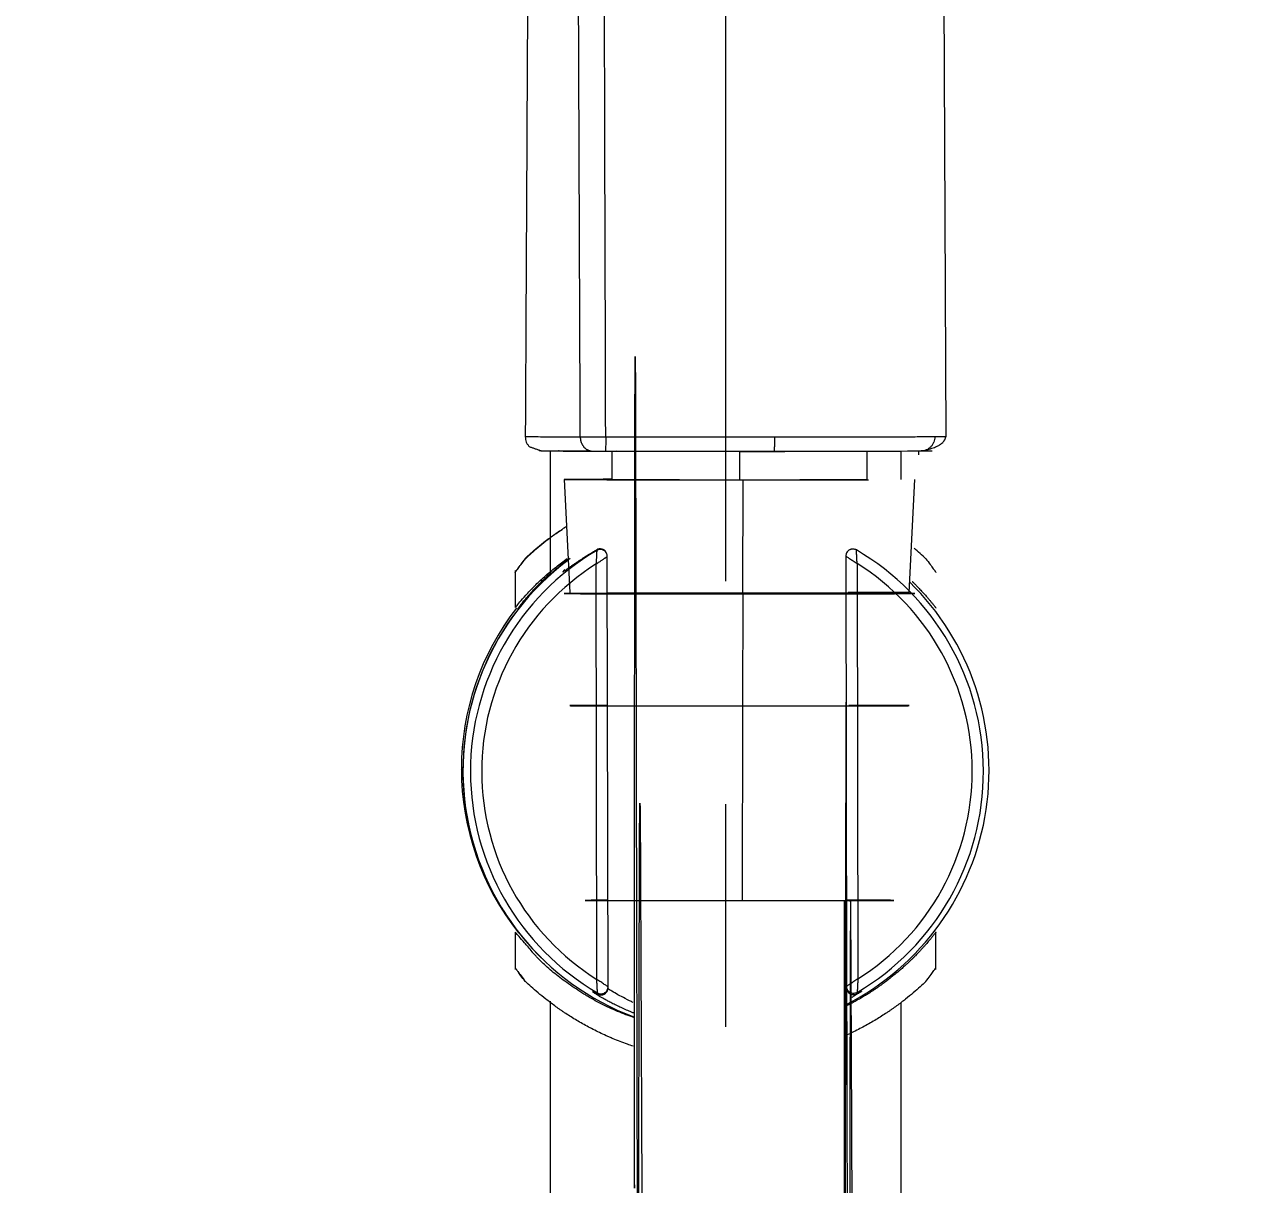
# Model space of a CAD drawing. Extents: x 16539 to 19738, y -91 to 2224.
# Drawn here: x 18662.5 to 18749, y 888.5 to 971.2 of the extents above; entities that cross this region are included whole.
import ezdxf

# ---------------------------------------------------------------- set-up
doc = ezdxf.new("R2010")
doc.units = 0
doc.header["$LTSCALE"] = 10
doc.header["$MEASUREMENT"] = 0
doc.header["$PDMODE"] = 3
doc.header["$PDSIZE"] = -10
doc.linetypes.add('CENTER2', pattern=[28.575, 19.05, -3.175, 3.175, -3.175])
doc.layers.get('0').update_dxf_attribs({"linetype": 'CONTINUOUS'})
doc.layers.get('DEFPOINTS').update_dxf_attribs({"linetype": 'CONTINUOUS'})
doc.layers.add('1', color=7, linetype='CONTINUOUS')
doc.layers.add('Cneter', color=1, linetype='CENTER2', lineweight=13)
doc.styles.add('Daelim Dimension', font='NanumGothic.ttf')
doc.dimstyles.new('DEFAULT', dxfattribs={"dimscale": 2, "dimtxt": 2, "dimasz": 2, "dimexe": 0, "dimexo": 2, "dimgap": 1, "dimtad": 1, "dimdec": 1, "dimzin": 9, "dimdsep": 46, "dimtxsty": 'Daelim Dimension', "dimcen": 0.5, "dimclrd": 5, "dimclre": 5, "dimclrt": 256, "dimadec": 1, "dimazin": 0, "dimtfac": 1, "dimtdec": 1, "dimtix": 1, "dimtmove": 0, "dimatfit": 3, "dimfxl": 1, "dimtolj": 1, "dimtzin": 1, "dimlwd": 9, "dimlwe": 9, "dimarcsym": 0})

# ---------------------------------------------------------------- blocks, each defined once
blk = doc.blocks.new('*D14')
at = {"color": 5, "lineweight": 9, "ltscale": 0.5, "transparency": 16777216}
for p, q in [((18666.533, 1362.529), (19008.214, 1362.529)), ((19006.214, 1354.529), (19006.214, 515.69)), ((18840.412, 507.69), (19008.214, 507.69))]:
    blk.add_line(p, q, dxfattribs=at)
at = {"color": 5, "ltscale": 0.5, "transparency": 16777216}
for points in [[(19004.88, 1354.529), (19007.547, 1354.529), (19006.214, 1362.529)], [(19004.88, 515.69), (19007.547, 515.69), (19006.214, 507.69)]]:
    blk.add_solid(points, dxfattribs=at)
at = {"layer": 'DEFPOINTS', "color": 0, "ltscale": 0.5, "transparency": 16777216}
for p in [(18662.533, 1362.529), (18836.412, 507.69), (19006.214, 507.69)]:
    blk.add_point(p, dxfattribs=at)
at = {"color": 7, "ltscale": 0.5, "transparency": 16777216, "insert": (18990.508, 935.109), "char_height": 20, "attachment_point": 5, "rotation": 90, "style": 'Daelim Dimension'}
blk.add_mtext('\\A1;(1140)', dxfattribs=at)

msp = doc.modelspace()

# ---------------------------------------------------------------- linework, layer by layer
at = {"layer": '1', "color": 7, "linetype": 'Continuous', "lineweight": 18}
for p, q in [((18728.234, 941.838), (18727.817, 1038.635)), ((18700.016, 940.816), (18700.016, 932.167)), ((18703.954, 940.81), (18716.031, 940.81)), ((18704.408, 940.807), (18704.408, 938.788)), ((18713.53, 940.767), (18704.74, 940.805)), ((18713.53, 940.767), (18713.53, 940.81)), ((18713.53, 940.767), (18716.118, 940.789)), ((18722.608, 938.788), (18722.608, 940.814)), ((18725.016, 940.816), (18725.016, 938.789)), ((18726.301, 940.542), (18726.301, 940.822)), ((18701.008, 938.788), (18701.411, 930.722)), ((18725.605, 930.722), (18726.008, 938.788)), ((18698.258, 933.141), (18698.243, 933.155)), ((18704.144, 902.627), (18704.091, 933.301)), ((18726.788, 933.141), (18726.774, 933.155)), ((18697.516, 932.296), (18697.516, 929.663)), ((18725.697, 931.414), (18725.676, 931.434)), ((18727.516, 903.863), (18727.516, 906.556)), ((18697.516, 906.523), (18697.516, 903.863)), ((18699.376, 904.703), (18699.398, 904.682)), ((18698.258, 903.003), (18698.243, 903.018)), ((18700.016, 901.593), (18700.016, 594.073)), ((18725.016, 901.511), (18725.016, 594.073))]:
    msp.add_line(p, q, dxfattribs=at)
at = {"layer": '1', "color": 7, "linetype": 'Continuous', "lineweight": 13}
for p, q in [((18716.024, 941.802), (18703.977, 941.801)), ((18704.74, 940.81), (18704.74, 940.805)), ((18713.522, 940.767), (18713.522, 938.774)), ((18713.742, 938.769), (18713.735, 930.703)), ((18703.337, 933.731), (18703.333, 933.774)), ((18721.838, 933.806), (18721.843, 933.763)), ((18703.345, 903.158), (18703.293, 932.765)), ((18721.091, 933.331), (18721.144, 902.657)), ((18721.893, 932.798), (18721.945, 903.19)), ((18713.742, 930.639), (18713.735, 930.703)), ((18713.742, 930.639), (18713.735, 922.649)), ((18713.727, 922.649), (18713.714, 908.771)), ((18693.798, 918.048), (18693.69, 918.154))]:
    msp.add_line(p, q, dxfattribs=at)
at = {"layer": '1', "color": 7, "linetype": 'Continuous', "lineweight": 18}
msp.add_arc((18703.633, 902.539), 0.5, 242.73409, 352.31199, dxfattribs=at)
for centre, major_axis, ratio, start_param, end_param in [((18704.756, 940.807), (-1, 0.004), 0.001553, 0.458563, 1.554935), ((18715.78, 940.827), (-10.99, 0), 0.001562, 1.591149, 2.902417), ((18715.901, 940.803), (9.935, 0.087), 0.001573, 4.734244, 4.981458), ((18713.508, 938.788), (-12.5, 0), 0.00156, 5.527816, 7.87272), ((18713.508, 938.788), (-9.1, 0), 0.00156, 6.28163, 7.855567), ((18713.508, 938.788), (-9.1, 0), 0.00156, 1.572382, 3.143181), ((18713.508, 938.788), (12.5, 0), 0.00156, 4.731127, 5.540512), ((18712.618, 917.979), (-12.822, -13.032), 0.999998, 4.451277, 6.53152), ((18712.618, 917.979), (-12.822, -13.032), 0.999998, 1.309685, 3.389927), ((18712.552, 918.043), (13.15, 13.366), 0.999998, 1.421269, 3.561037), ((18712.547, 918.048), (13.15, 13.366), 0.999998, 1.410884, 2.348061), ((18712.552, 918.043), (-13.15, -13.366), 0.999998, 1.251967, 3.146052), ((18713.508, 930.658), (12.5, 0), 0.00156, 2.423414, 4.731127), ((18713.508, 930.722), (12.097, 0), 0.00156, 3.820704, 4.731127), ((18713.508, 930.722), (12.097, 0), 0.00156, 4.731127, 7.158275), ((18713.508, 930.658), (-12.5, 0), 0.00156, 1.589535, 4.036514), ((18712.44, 918.154), (-13.15, -13.366), 0.999998, 4.83144, 5.489653), ((18713.508, 922.668), (12.1, 0), 0.00156, 2.46023, 4.731127), ((18713.508, 922.668), (-12.1, 0), 0.00156, 1.589535, 4.012216), ((18712.44, 918.154), (-13.15, -13.366), 0.999998, 5.489653, 6.161365), ((18712.547, 918.048), (13.15, 13.366), 0.999998, 2.348061, 3.141607), ((18713.508, 908.788), (-11, 0), 0.00156, 5.732593, 7.87272), ((18713.508, 908.788), (11, 0), 0.00156, 4.731127, 7.080864)]:
    msp.add_ellipse(centre, major_axis=major_axis, ratio=ratio, start_param=start_param, end_param=end_param, dxfattribs=at)
at = {"layer": '1', "color": 7, "linetype": 'Continuous', "lineweight": 13}
for centre, major_axis, ratio, start_param, end_param in [((18703.586, 933.343), (-0.497, -0.054), 0.999891, 3.563063, 5.134748), ((18712.619, 917.978), (-12.261, -12.462), 0.999998, 4.481514, 6.501282), ((18712.619, 917.978), (-12.261, -12.462), 0.999998, 1.339923, 3.359685), ((18703.633, 902.539), (-0.496, 0.067), 0.999932, 1.178926, 3.314215), ((18721.632, 902.57), (0.496, -0.067), 0.999932, 3.24087, 5.37616)]:
    msp.add_ellipse(centre, major_axis=major_axis, ratio=ratio, start_param=start_param, end_param=end_param, dxfattribs=at)
for points in [[(18702.165, 941.804), (18702.035, 973.924), (18701.911, 1006.045), (18701.793, 1038.167)], [(18703.977, 941.801), (18703.883, 973.922), (18703.789, 1006.042), (18703.695, 1038.162)], [(18704.091, 933.301), (18704.09, 933.308), (18704.089, 933.322), (18704.087, 933.336), (18704.086, 933.344)], [(18721.086, 933.373), (18721.087, 933.366), (18721.088, 933.352), (18721.09, 933.338), (18721.091, 933.331)], [(18721.898, 902.227), (18721.894, 902.198), (18721.89, 902.168), (18721.885, 902.139)], [(18703.381, 902.107), (18703.385, 902.136), (18703.388, 902.165), (18703.392, 902.195)]]:
    msp.add_open_spline(points, degree=3, dxfattribs=at)
at = {"layer": '1', "color": 7, "linetype": 'Continuous', "lineweight": 18}
for points, degree in [([(18698.607, 1012.251), (18698.244, 941.828)], 1), ([(18726.808, 940.894), (18728.129, 941.21), (18728.222, 941.846)], 2), ([(18728.234, 941.838), (18728.235, 941.838), (18728.23, 941.837), (18728.22, 941.837)], 3), ([(18699.32, 940.836), (18698.55, 941.113)], 1), ([(18704.022, 933.553), (18704.017, 933.596)], 1), ([(18726.653, 933.268), (18726.695, 933.23), (18726.735, 933.192), (18726.774, 933.155)], 3), ([(18721.144, 902.657), (18721.14, 902.634), (18721.136, 902.61), (18721.133, 902.587)], 3)]:
    msp.add_open_spline(points, degree=degree, dxfattribs=at)
for points, knots in [([(18706.014, 908.788), (18706.013, 897.511), (18706.016, 872.761), (18706.039, 934.661), (18706.081, 956.786), (18706.14, 921.106), (18706.213, 887.84), (18706.297, 857.007), (18706.388, 928.663), (18706.481, 903.984), (18706.574, 882.193), (18706.667, 862.479), (18706.76, 844.491), (18706.855, 827.537), (18706.987, 805.646), (18707.169, 778.588), (18707.416, 746.633), (18707.697, 715.088), (18708.013, 684.107), (18708.367, 653.988), (18708.751, 624.644), (18709.108, 598.499), (18709.424, 575.094), (18709.694, 554.311), (18709.953, 533.043), (18710.195, 510.979), (18710.404, 489.132), (18710.582, 467.513), (18710.73, 446.237), (18710.844, 425.913), (18710.927, 406.781), (18710.983, 389.064), (18711.015, 370.983), (18711.019, 352.63), (18710.99, 334.15), (18710.924, 315.863), (18710.82, 298.172), (18710.696, 283.317), (18710.565, 271.311), (18710.436, 261.955), (18710.271, 252.222), (18710.063, 242.626), (18709.81, 233.806), (18709.548, 226.867), (18709.311, 222.289), (18709.124, 219.496), (18708.999, 217.944), (18708.909, 216.946), (18708.89, 216.67), (18708.914, 216.655)], [0, 0, 0, 0, 0.031155, 0.068397, 0.103519, 0.136505, 0.167345, 0.196037, 0.222577, 0.245002, 0.265582, 0.284303, 0.301156, 0.317117, 0.333166, 0.364671, 0.396484, 0.428607, 0.461058, 0.493813, 0.52676, 0.559878, 0.583128, 0.606411, 0.629723, 0.65312, 0.677022, 0.697425, 0.718287, 0.739643, 0.755978, 0.772522, 0.789235, 0.806107, 0.823171, 0.840405, 0.857476, 0.874326, 0.885314, 0.896034, 0.906517, 0.921937, 0.937126, 0.952155, 0.967038, 0.976245, 0.984431, 0.991575, 1, 1, 1, 1]), ([(18698.244, 941.828), (18698.246, 941.695), (18698.283, 941.504), (18698.41, 941.267), (18698.499, 941.162), (18698.55, 941.113)], [0, 0, 0, 0, 0.479365, 0.737161, 1, 1, 1, 1]), ([(18702.165, 941.804), (18701.863, 941.805), (18701.266, 941.807), (18700.43, 941.81), (18699.644, 941.814), (18698.947, 941.818), (18698.421, 941.822), (18698.255, 941.825), (18698.244, 941.827), (18698.244, 941.828)], [0, 0, 0, 0, 0.125399, 0.259805, 0.407594, 0.573178, 0.760975, 0.968479, 1, 1, 1, 1]), ([(18699.37, 940.837), (18699.353, 940.837), (18699.319, 940.836), (18699.281, 940.835), (18699.257, 940.834), (18699.246, 940.834), (18699.244, 940.833), (18699.244, 940.833), (18699.244, 940.833)], [0, 0, 0, 0, 0.194188, 0.450899, 0.670743, 0.853717, 0.999818, 1, 1, 1, 1]), ([(18699.358, 940.829), (18699.361, 940.829), (18699.402, 940.828), (18699.486, 940.827), (18699.626, 940.826), (18699.756, 940.825), (18699.889, 940.824), (18700.021, 940.823), (18700.149, 940.822), (18700.314, 940.821), (18700.53, 940.82), (18700.8, 940.819), (18701.108, 940.817), (18701.397, 940.816), (18701.67, 940.815), (18701.866, 940.814), (18702.043, 940.814), (18702.184, 940.813), (18702.294, 940.813), (18702.379, 940.813), (18702.465, 940.812), (18702.55, 940.812), (18702.635, 940.812), (18702.719, 940.811), (18702.803, 940.811), (18702.886, 940.811), (18702.968, 940.811), (18703.023, 940.811), (18703.051, 940.81)], [0, 0, 0, 0, 0.007806, 0.1059, 0.168273, 0.225513, 0.277621, 0.324597, 0.36644, 0.403149, 0.478037, 0.55216, 0.613448, 0.701027, 0.745885, 0.785679, 0.820404, 0.850058, 0.866186, 0.882062, 0.897687, 0.913059, 0.92818, 0.943048, 0.957665, 0.972029, 0.986141, 1, 1, 1, 1]), ([(18700.615, 940.845), (18700.615, 940.844), (18700.648, 940.842), (18700.857, 940.837), (18701.344, 940.831), (18702.03, 940.825), (18702.603, 940.82), (18702.903, 940.817)], [0, 0, 0, 0, 0.115349, 0.341561, 0.567051, 0.792274, 1, 1, 1, 1]), ([(18726.457, 940.823), (18726.638, 940.824), (18726.927, 940.826), (18727.181, 940.83), (18727.234, 940.832), (18727.233, 940.833)], [0, 0, 0, 0, 0.354633, 0.676782, 1, 1, 1, 1]), ([(18701.153, 935.416), (18701.117, 935.392), (18701.081, 935.369), (18700.983, 935.304), (18700.922, 935.263), (18700.802, 935.182), (18700.624, 935.06), (18700.453, 934.939), (18700.121, 934.699), (18699.911, 934.541), (18699.516, 934.233), (18699.33, 934.082), (18698.982, 933.791), (18698.82, 933.65), (18698.52, 933.383), (18698.382, 933.257), (18698.258, 933.141)], [0, 0, 0, 0, 0.028324, 0.028324, 0.076908, 0.076908, 0.125492, 0.222659, 0.222659, 0.416995, 0.416995, 0.61133, 0.61133, 0.805665, 0.805665, 1, 1, 1, 1]), ([(18699.866, 934.527), (18699.866, 934.527), (18699.866, 934.527), (18699.866, 934.526), (18699.888, 934.542), (18699.973, 934.605), (18700.037, 934.652), (18700.163, 934.744), (18700.21, 934.779), (18700.276, 934.826), (18700.289, 934.836), (18700.317, 934.856), (18700.359, 934.886), (18700.404, 934.918), (18700.559, 935.027), (18700.701, 935.126), (18700.936, 935.284), (18701.014, 935.336), (18701.097, 935.39)], [0, 0, 0, 0, 0.001446, 0.001446, 0.224961, 0.224961, 0.448476, 0.448476, 0.560234, 0.560234, 0.588173, 0.588173, 0.616113, 0.671991, 0.671991, 0.895506, 0.895506, 1, 1, 1, 1]), ([(18698.243, 933.155), (18698.366, 933.273), (18698.503, 933.4), (18698.8, 933.669), (18698.961, 933.811), (18699.308, 934.105), (18699.493, 934.257), (18699.751, 934.461), (18699.813, 934.509), (18699.876, 934.558)], [0, 0, 0, 0, 0.30232, 0.30232, 0.604641, 0.604641, 0.906961, 0.906961, 1, 1, 1, 1]), ([(18704.091, 933.301), (18704.091, 933.337), (18704.087, 933.376), (18704.068, 933.455), (18704.053, 933.495), (18704.012, 933.574), (18703.984, 933.612), (18703.935, 933.663), (18703.918, 933.679), (18703.88, 933.709), (18703.86, 933.722), (18703.818, 933.746), (18703.796, 933.757), (18703.751, 933.774), (18703.728, 933.781), (18703.659, 933.798), (18703.612, 933.802), (18703.523, 933.797), (18703.481, 933.789), (18703.403, 933.765), (18703.368, 933.749), (18703.337, 933.731)], [0, 0, 0, 0, 0.125, 0.125, 0.25, 0.25, 0.375, 0.375, 0.4375, 0.4375, 0.5, 0.5, 0.5625, 0.5625, 0.625, 0.625, 0.75, 0.75, 0.875, 0.875, 1, 1, 1, 1]), ([(18721.843, 933.763), (18721.812, 933.781), (18721.777, 933.797), (18721.699, 933.821), (18721.656, 933.829), (18721.567, 933.833), (18721.521, 933.829), (18721.452, 933.812), (18721.429, 933.805), (18721.384, 933.787), (18721.362, 933.777), (18721.321, 933.753), (18721.301, 933.739), (18721.263, 933.71), (18721.245, 933.693), (18721.196, 933.642), (18721.169, 933.604), (18721.128, 933.525), (18721.113, 933.484), (18721.095, 933.405), (18721.091, 933.367), (18721.091, 933.331)], [0, 0, 0, 0, 0.125, 0.125, 0.25, 0.25, 0.375, 0.375, 0.4375, 0.4375, 0.5, 0.5, 0.5625, 0.5625, 0.625, 0.625, 0.75, 0.75, 0.875, 0.875, 1, 1, 1, 1]), ([(18726.788, 933.141), (18726.665, 933.257), (18726.529, 933.383), (18726.247, 933.636), (18726.104, 933.761), (18725.951, 933.891)], [0, 0, 0, 0, 0.527844, 0.527844, 1, 1, 1, 1]), ([(18698.243, 933.155), (18698.127, 933.008), (18698.023, 932.872), (18697.843, 932.631), (18697.766, 932.525), (18697.673, 932.394), (18697.646, 932.354), (18697.61, 932.303), (18697.599, 932.287), (18697.584, 932.265), (18697.579, 932.258), (18697.571, 932.245), (18697.566, 932.239), (18697.531, 932.186), (18697.515, 932.163), (18697.516, 932.161), (18697.533, 932.184), (18697.582, 932.251), (18697.602, 932.279), (18697.632, 932.321), (18697.639, 932.33), (18697.652, 932.348), (18697.672, 932.376), (18697.695, 932.407), (18697.774, 932.515), (18697.852, 932.62), (18698.035, 932.86), (18698.14, 932.994), (18698.258, 933.141)], [0, 0, 0, 0, 0.125, 0.125, 0.25, 0.25, 0.3125, 0.3125, 0.34375, 0.34375, 0.359375, 0.359375, 0.375, 0.375, 0.5, 0.5, 0.625, 0.625, 0.6875, 0.6875, 0.703125, 0.703125, 0.71875, 0.75, 0.75, 0.875, 0.875, 1, 1, 1, 1]), ([(18697.543, 929.658), (18697.559, 929.679), (18697.583, 929.711), (18697.671, 929.825), (18697.751, 929.926), (18697.971, 930.189), (18698.111, 930.35), (18698.372, 930.637), (18698.468, 930.74), (18698.626, 930.906), (18698.708, 930.992), (18698.81, 931.097), (18698.862, 931.151), (18698.889, 931.178), (18698.902, 931.192), (18698.909, 931.199), (18698.912, 931.202), (18698.914, 931.204), (18698.915, 931.205), (18698.915, 931.205), (18698.916, 931.205), (18698.916, 931.205), (18699.126, 931.419), (18699.358, 931.637), (18699.866, 932.085), (18700.141, 932.314), (18700.689, 932.749), (18700.956, 932.954), (18701.238, 933.163)], [0, 0, 0, 0, 0.091719, 0.091719, 0.246782, 0.246782, 0.401845, 0.401845, 0.479376, 0.479376, 0.518142, 0.537525, 0.547216, 0.552062, 0.554485, 0.555696, 0.556302, 0.556605, 0.556756, 0.556832, 0.556832, 0.556908, 0.556908, 0.711971, 0.711971, 0.867034, 0.867034, 1, 1, 1, 1]), ([(18701.237, 933.031), (18701.235, 933.029), (18701.22, 933.018), (18701.193, 932.998), (18701.157, 932.97), (18701.12, 932.943), (18701.084, 932.915), (18701.048, 932.887), (18701.013, 932.86), (18700.978, 932.832), (18700.942, 932.805), (18700.907, 932.778), (18700.873, 932.75), (18700.838, 932.723), (18700.804, 932.696), (18700.77, 932.668), (18700.736, 932.641), (18700.702, 932.614), (18700.669, 932.587), (18700.635, 932.56), (18700.602, 932.533), (18700.57, 932.506), (18700.537, 932.479), (18700.505, 932.452), (18700.472, 932.425), (18700.44, 932.398), (18700.409, 932.371), (18700.377, 932.345), (18700.346, 932.318), (18700.314, 932.291), (18700.283, 932.265), (18700.253, 932.238), (18700.222, 932.212), (18700.192, 932.185), (18700.161, 932.159), (18700.131, 932.133), (18700.102, 932.107), (18700.072, 932.081), (18700.043, 932.055), (18700.013, 932.029), (18699.984, 932.003), (18699.956, 931.977), (18699.927, 931.951), (18699.898, 931.925), (18699.87, 931.9), (18699.842, 931.874), (18699.814, 931.849), (18699.787, 931.823), (18699.759, 931.798), (18699.732, 931.772), (18699.705, 931.747), (18699.678, 931.722), (18699.651, 931.697), (18699.625, 931.672), (18699.598, 931.647), (18699.572, 931.622), (18699.546, 931.598), (18699.52, 931.573), (18699.495, 931.548), (18699.469, 931.524), (18699.444, 931.5), (18699.419, 931.475), (18699.394, 931.451), (18699.369, 931.427), (18699.345, 931.403), (18699.321, 931.379), (18699.296, 931.355), (18699.272, 931.331), (18699.249, 931.308), (18699.225, 931.284), (18699.201, 931.26), (18699.178, 931.237), (18699.155, 931.214), (18699.132, 931.191), (18699.109, 931.167), (18699.087, 931.144), (18699.064, 931.121), (18699.035, 931.091), (18698.999, 931.054), (18698.956, 931.009), (18698.914, 930.965), (18698.873, 930.922), (18698.832, 930.88), (18698.793, 930.837), (18698.754, 930.796), (18698.716, 930.755), (18698.679, 930.715), (18698.642, 930.675), (18698.607, 930.636), (18698.572, 930.598), (18698.538, 930.56), (18698.504, 930.523), (18698.472, 930.486), (18698.44, 930.45), (18698.409, 930.415), (18698.378, 930.38), (18698.349, 930.347), (18698.32, 930.313), (18698.291, 930.281), (18698.264, 930.249), (18698.237, 930.218), (18698.211, 930.187), (18698.185, 930.157), (18698.16, 930.128), (18698.136, 930.1), (18698.113, 930.072), (18698.09, 930.045), (18698.068, 930.018), (18698.046, 929.993), (18698.026, 929.968), (18698.006, 929.944), (18697.986, 929.92), (18697.967, 929.897), (18697.949, 929.875), (18697.932, 929.854), (18697.915, 929.833), (18697.899, 929.814), (18697.883, 929.795), (18697.868, 929.776), (18697.854, 929.759), (18697.84, 929.742), (18697.827, 929.726), (18697.815, 929.71), (18697.803, 929.696), (18697.791, 929.682), (18697.781, 929.669), (18697.771, 929.656), (18697.762, 929.645), (18697.753, 929.634), (18697.745, 929.624), (18697.737, 929.614), (18697.73, 929.606), (18697.724, 929.598), (18697.718, 929.591), (18697.713, 929.585), (18697.71, 929.581), (18697.708, 929.579)], [0, 0, 0, 0, 0.001192, 0.007174, 0.013148, 0.019114, 0.025071, 0.031021, 0.036963, 0.042896, 0.048822, 0.05474, 0.06065, 0.066552, 0.072447, 0.078334, 0.084213, 0.090085, 0.095949, 0.101806, 0.107655, 0.113497, 0.119332, 0.12516, 0.13098, 0.136794, 0.1426, 0.148399, 0.154192, 0.159977, 0.165756, 0.171528, 0.177293, 0.183052, 0.188803, 0.194549, 0.200288, 0.20602, 0.211747, 0.217466, 0.22318, 0.228887, 0.234589, 0.240284, 0.245973, 0.251656, 0.257334, 0.263005, 0.268671, 0.274331, 0.279986, 0.285635, 0.291278, 0.296916, 0.302548, 0.308175, 0.313797, 0.319414, 0.325025, 0.330632, 0.336233, 0.34183, 0.347421, 0.353008, 0.35859, 0.364167, 0.369739, 0.375307, 0.380871, 0.38643, 0.391984, 0.397534, 0.40308, 0.408622, 0.41416, 0.419693, 0.425223, 0.430748, 0.441688, 0.452576, 0.463413, 0.4742, 0.484936, 0.495623, 0.506261, 0.516851, 0.527394, 0.537889, 0.548337, 0.55874, 0.569098, 0.579411, 0.589679, 0.599905, 0.610088, 0.620229, 0.630328, 0.640387, 0.650406, 0.660386, 0.670327, 0.68023, 0.690096, 0.699926, 0.70972, 0.719479, 0.729203, 0.738895, 0.748553, 0.75818, 0.767776, 0.777341, 0.786877, 0.796385, 0.805864, 0.815316, 0.824742, 0.834143, 0.843519, 0.852871, 0.862201, 0.871508, 0.880795, 0.890061, 0.899308, 0.908536, 0.917747, 0.926941, 0.936119, 0.945282, 0.954431, 0.963567, 0.972692, 0.981804, 0.990907, 1, 1, 1, 1]), ([(18726.788, 933.141), (18726.905, 932.995), (18727.009, 932.86), (18727.189, 932.621), (18727.265, 932.516), (18727.358, 932.387), (18727.386, 932.348), (18727.421, 932.298), (18727.432, 932.282), (18727.447, 932.261), (18727.452, 932.254), (18727.461, 932.241), (18727.465, 932.235), (18727.5, 932.185), (18727.516, 932.162), (18727.516, 932.162)], [0, 0, 0, 0, 0.251279, 0.251279, 0.502558, 0.502558, 0.628197, 0.628197, 0.691017, 0.691017, 0.722427, 0.722427, 0.753837, 0.753837, 1, 1, 1, 1]), ([(18697.854, 929.774), (18697.879, 929.806), (18697.934, 929.876), (18698.032, 929.998), (18698.148, 930.139), (18698.281, 930.298), (18698.432, 930.474), (18698.614, 930.68), (18698.831, 930.918), (18699.089, 931.189), (18699.375, 931.478), (18699.69, 931.782), (18699.924, 931.997), (18700.05, 932.109), (18700.056, 932.114)], [0, 0, 0, 0, 0.074742, 0.150745, 0.228137, 0.307065, 0.387672, 0.470087, 0.571688, 0.67475, 0.779476, 0.886062, 0.994691, 1, 1, 1, 1]), ([(18725.819, 931.523), (18725.827, 931.515), (18725.856, 931.487), (18725.905, 931.439), (18725.964, 931.38), (18726.021, 931.323), (18726.074, 931.269), (18726.125, 931.217), (18726.204, 931.135), (18726.31, 931.026), (18726.436, 930.892), (18726.554, 930.765), (18726.664, 930.645), (18726.765, 930.532), (18726.858, 930.426), (18726.943, 930.327), (18727.021, 930.236), (18727.092, 930.152), (18727.156, 930.075), (18727.223, 929.994), (18727.289, 929.912), (18727.353, 929.834), (18727.406, 929.768), (18727.448, 929.714), (18727.48, 929.673), (18727.502, 929.644), (18727.514, 929.629), (18727.516, 929.625), (18727.516, 929.625)], [0, 0, 0, 0, 0.00755, 0.027587, 0.046952, 0.065647, 0.083672, 0.101026, 0.117711, 0.166443, 0.214063, 0.260577, 0.305993, 0.350319, 0.393564, 0.435737, 0.476848, 0.516908, 0.555929, 0.593923, 0.648391, 0.702066, 0.754992, 0.807213, 0.858779, 0.909737, 0.96014, 1, 1, 1, 1]), ([(18697.708, 929.579), (18697.708, 929.578), (18697.706, 929.576), (18697.704, 929.574), (18697.702, 929.571), (18697.7, 929.569), (18697.699, 929.567), (18697.697, 929.566), (18697.696, 929.564), (18697.695, 929.563), (18697.694, 929.562), (18697.693, 929.561), (18697.692, 929.56), (18697.692, 929.56), (18697.692, 929.56), (18697.692, 929.56), (18697.692, 929.56), (18697.692, 929.561), (18697.692, 929.561), (18697.692, 929.561)], [0, 0, 0, 0, 0.061091, 0.122201, 0.183332, 0.244487, 0.305666, 0.366873, 0.428109, 0.489376, 0.550676, 0.612012, 0.673385, 0.734797, 0.79625, 0.857747, 0.919288, 0.980877, 1, 1, 1, 1]), ([(18715.584, 206.108), (18716.876, 206.168), (18719.083, 206.591), (18721.681, 208.717), (18722.781, 210.759), (18723.036, 211.575), (18723.357, 212.757), (18723.583, 214.038), (18723.835, 215.927), (18724.08, 218.677), (18724.337, 222.767), (18724.585, 228.091), (18724.833, 234.993), (18725.071, 243.546), (18725.293, 253.953), (18725.494, 266.404), (18725.663, 280.952), (18725.801, 297.154), (18725.905, 314.615), (18725.974, 332.853), (18726.006, 351.404), (18726.004, 369.855), (18725.973, 388.035), (18725.918, 405.849), (18725.831, 426.019), (18725.706, 448.223), (18725.536, 472.084), (18725.342, 494.72), (18725.128, 516.226), (18724.897, 536.796), (18724.652, 556.717), (18724.397, 576.227), (18724.092, 598.824), (18723.741, 624.583), (18723.356, 653.953), (18723.001, 684.083), (18722.685, 715.069), (18722.404, 746.619), (18722.157, 778.578), (18721.976, 805.391), (18721.847, 826.782), (18721.757, 842.89), (18721.668, 859.879), (18721.579, 878.378), (18721.49, 898.767), (18721.403, 921.05), (18721.32, 845.866), (18721.241, 872.365), (18721.169, 901.252), (18721.107, 932.58), (18721.057, 905.742), (18721.022, 841.743), (18721.003, 876.1), (18721, 898.665), (18721.001, 908.788)], [0, 0, 0, 0, 0.00463, 0.009125, 0.014189, 0.019263, 0.024693, 0.030489, 0.036648, 0.047704, 0.059735, 0.072555, 0.08577, 0.099385, 0.113458, 0.128115, 0.143517, 0.159592, 0.176113, 0.193018, 0.209817, 0.226419, 0.24286, 0.259133, 0.275199, 0.298792, 0.321769, 0.344178, 0.36604, 0.387542, 0.408993, 0.430411, 0.451793, 0.484267, 0.516553, 0.548634, 0.580411, 0.611866, 0.643016, 0.67386, 0.68886, 0.703781, 0.719331, 0.73654, 0.75541, 0.775931, 0.798084, 0.821852, 0.848482, 0.87688, 0.907043, 0.938962, 0.972623, 1, 1, 1, 1]), ([(18721.137, 902.587), (18721.137, 902.591), (18721.137, 902.598), (18721.137, 902.61), (18721.137, 902.622), (18721.137, 902.635), (18721.136, 902.649), (18721.136, 902.664), (18721.136, 902.68), (18721.136, 902.697), (18721.135, 902.714), (18721.135, 902.732), (18721.135, 902.751), (18721.135, 902.771), (18721.134, 902.791), (18721.134, 902.813), (18721.134, 902.835), (18721.133, 902.858), (18721.133, 902.882), (18721.133, 902.908), (18721.132, 902.936), (18721.132, 902.966), (18721.132, 902.996), (18721.132, 903.025), (18721.132, 903.053), (18721.132, 903.082), (18721.132, 903.11), (18721.132, 903.138), (18721.132, 903.165), (18721.132, 903.193), (18721.132, 903.219), (18721.132, 903.243), (18721.132, 903.268), (18721.132, 903.298), (18721.132, 903.339), (18721.131, 903.392), (18721.131, 903.456), (18721.131, 903.532), (18721.131, 903.602), (18721.131, 903.661), (18721.131, 903.709), (18721.131, 903.761), (18721.131, 903.817), (18721.131, 903.876), (18721.131, 903.94), (18721.131, 904.01), (18721.13, 904.093), (18721.13, 904.196), (18721.13, 904.32), (18721.13, 904.467), (18721.13, 904.637), (18721.129, 904.829), (18721.129, 905.044), (18721.129, 905.281), (18721.128, 905.54), (18721.128, 906.108), (18721.126, 907.012), (18721.125, 907.998), (18721.124, 908.596), (18721.124, 908.771)], [0, 0, 0, 0, 0.001767, 0.003678, 0.005735, 0.007937, 0.010285, 0.012779, 0.015419, 0.018207, 0.021142, 0.024224, 0.027454, 0.030832, 0.034358, 0.038031, 0.041853, 0.045824, 0.049943, 0.05421, 0.059378, 0.064467, 0.069478, 0.07441, 0.079264, 0.084042, 0.088744, 0.09337, 0.097922, 0.102399, 0.106804, 0.111136, 0.114094, 0.118909, 0.12558, 0.134109, 0.144494, 0.156736, 0.170834, 0.177956, 0.185707, 0.194085, 0.203092, 0.212727, 0.22299, 0.233882, 0.246842, 0.26341, 0.283586, 0.307371, 0.334763, 0.365764, 0.400372, 0.438587, 0.48041, 0.52584, 0.712745, 0.916126, 1, 1, 1, 1]), ([(18697.696, 906.593), (18697.696, 906.593), (18697.699, 906.588), (18697.708, 906.577), (18697.71, 906.574)], [0, 0, 0, 0, 0.71586, 1, 1, 1, 1]), ([(18705.981, 900.433), (18705.894, 900.463), (18705.808, 900.494), (18705.319, 900.671), (18704.92, 900.831), (18704.137, 901.177), (18703.752, 901.363), (18703.189, 901.661), (18703.004, 901.764), (18702.73, 901.924), (18702.594, 902.005), (18702.438, 902.101), (18702.36, 902.15), (18702.321, 902.174), (18702.302, 902.187), (18702.292, 902.193), (18702.287, 902.196), (18702.285, 902.197), (18702.284, 902.198), (18702.283, 902.199), (18702.283, 902.199), (18701.903, 902.441), (18701.542, 902.684), (18700.861, 903.17), (18700.54, 903.413), (18699.944, 903.901), (18699.667, 904.146), (18699.288, 904.513), (18699.168, 904.636), (18698.996, 904.82), (18698.913, 904.912), (18698.819, 905.02), (18698.774, 905.074), (18698.751, 905.101), (18698.74, 905.114), (18698.735, 905.12), (18698.732, 905.124), (18698.73, 905.126), (18698.526, 905.371), (18698.347, 905.583), (18698.039, 905.943), (18697.91, 906.092), (18697.705, 906.326), (18697.629, 906.411), (18697.555, 906.492), (18697.538, 906.511), (18697.522, 906.528), (18697.517, 906.533), (18697.516, 906.534), (18697.516, 906.533), (18697.516, 906.533), (18697.517, 906.532), (18697.517, 906.532), (18697.517, 906.532), (18697.517, 906.532), (18697.517, 906.532), (18697.517, 906.532), (18697.517, 906.532), (18697.517, 906.532), (18697.519, 906.529), (18697.524, 906.523), (18697.531, 906.513)], [0, 0, 0, 0, 0.018487, 0.018487, 0.105079, 0.105079, 0.19167, 0.19167, 0.234966, 0.234966, 0.256613, 0.267437, 0.272849, 0.275555, 0.276908, 0.277585, 0.277923, 0.278092, 0.278177, 0.278177, 0.278261, 0.278261, 0.364853, 0.364853, 0.451444, 0.451444, 0.538035, 0.538035, 0.581331, 0.581331, 0.602979, 0.613803, 0.619215, 0.621921, 0.623274, 0.62395, 0.62395, 0.624627, 0.624627, 0.711218, 0.711218, 0.797809, 0.797809, 0.8844, 0.8844, 0.927696, 0.927696, 0.949344, 0.960168, 0.96558, 0.968286, 0.969639, 0.970315, 0.970654, 0.970823, 0.970907, 0.97095, 0.97095, 0.970992, 0.970992, 1, 1, 1, 1]), ([(18727.516, 906.533), (18727.516, 906.532), (18727.505, 906.516), (18727.451, 906.444), (18727.355, 906.32), (18727.244, 906.182), (18727.14, 906.054), (18727.058, 905.955), (18726.966, 905.846), (18726.864, 905.726), (18726.749, 905.595), (18726.623, 905.453), (18726.484, 905.301), (18726.332, 905.138), (18726.186, 904.985), (18726.047, 904.842), (18725.915, 904.708), (18725.767, 904.561), (18725.601, 904.401), (18725.415, 904.227), (18725.209, 904.04), (18724.98, 903.839), (18724.727, 903.624), (18724.508, 903.444), (18724.335, 903.306), (18724.217, 903.213), (18724.101, 903.124), (18723.987, 903.037), (18723.875, 902.953), (18723.764, 902.872), (18723.656, 902.793), (18723.55, 902.717), (18723.446, 902.644), (18723.346, 902.574), (18723.247, 902.506), (18723.152, 902.442), (18723.06, 902.38), (18722.97, 902.32), (18722.884, 902.264), (18722.801, 902.21), (18722.721, 902.159), (18722.645, 902.111), (18722.499, 902.019), (18722.28, 901.886), (18721.984, 901.714), (18721.686, 901.548), (18721.388, 901.388), (18721.161, 901.272), (18721.035, 901.209), (18721.009, 901.196)], [0, 0, 0, 0, 0.044089, 0.093471, 0.144128, 0.19624, 0.218704, 0.241914, 0.265881, 0.290615, 0.316125, 0.342419, 0.369504, 0.397388, 0.426076, 0.445302, 0.466297, 0.489061, 0.513596, 0.539902, 0.56798, 0.597831, 0.629455, 0.662852, 0.676739, 0.690241, 0.703357, 0.716087, 0.728432, 0.740392, 0.751966, 0.763155, 0.773958, 0.784375, 0.794408, 0.804055, 0.813316, 0.822192, 0.830683, 0.838788, 0.846508, 0.853843, 0.860793, 0.888385, 0.915457, 0.942013, 0.968052, 0.993578, 1, 1, 1, 1]), ([(18697.516, 903.996), (18697.516, 903.996), (18697.516, 903.996), (18697.516, 903.996), (18697.533, 903.972), (18697.582, 903.903), (18697.602, 903.874), (18697.632, 903.831), (18697.639, 903.823), (18697.652, 903.804), (18697.672, 903.776), (18697.695, 903.744), (18697.774, 903.635), (18697.852, 903.528), (18698.035, 903.286), (18698.14, 903.151), (18698.258, 903.003)], [0, 0, 0, 0, 0.005022, 0.005022, 0.253767, 0.253767, 0.378139, 0.378139, 0.409232, 0.409232, 0.440325, 0.502511, 0.502511, 0.751256, 0.751256, 1, 1, 1, 1]), ([(18726.788, 903.003), (18726.905, 903.151), (18727.009, 903.286), (18727.189, 903.527), (18727.265, 903.633), (18727.358, 903.765), (18727.386, 903.804), (18727.421, 903.855), (18727.432, 903.871), (18727.447, 903.893), (18727.452, 903.9), (18727.461, 903.913), (18727.465, 903.919), (18727.5, 903.971), (18727.516, 903.995), (18727.516, 903.996)], [0, 0, 0, 0, 0.251264, 0.251264, 0.502528, 0.502528, 0.62816, 0.62816, 0.690976, 0.690976, 0.722384, 0.722384, 0.753792, 0.753792, 1, 1, 1, 1]), ([(18698.243, 903.018), (18698.127, 903.164), (18698.023, 903.298), (18697.862, 903.511), (18697.8, 903.596), (18697.747, 903.67)], [0, 0, 0, 0, 0.560421, 0.560421, 1, 1, 1, 1]), ([(18705.931, 898.388), (18705.792, 898.434), (18705.655, 898.482), (18705.172, 898.656), (18704.832, 898.789), (18704.418, 898.963), (18704.336, 898.998), (18704.173, 899.069), (18703.93, 899.177), (18703.694, 899.287), (18703.23, 899.511), (18702.932, 899.663), (18702.358, 899.975), (18702.081, 900.134), (18701.548, 900.456), (18701.291, 900.619), (18700.983, 900.824), (18700.922, 900.865), (18700.802, 900.947), (18700.624, 901.07), (18700.453, 901.191), (18700.121, 901.433), (18699.911, 901.592), (18699.516, 901.902), (18699.33, 902.054), (18698.982, 902.348), (18698.82, 902.489), (18698.52, 902.758), (18698.382, 902.885), (18698.258, 903.003)], [0, 0, 0, 0, 0.037582, 0.037582, 0.133824, 0.133824, 0.157885, 0.157885, 0.181945, 0.230066, 0.230066, 0.326308, 0.326308, 0.422549, 0.422549, 0.518791, 0.518791, 0.542852, 0.542852, 0.566912, 0.615033, 0.615033, 0.711275, 0.711275, 0.807516, 0.807516, 0.903758, 0.903758, 1, 1, 1, 1]), ([(18705.978, 900.759), (18705.976, 900.76), (18705.903, 900.789), (18705.76, 900.846), (18705.488, 900.96), (18705.167, 901.101), (18704.812, 901.267), (18704.489, 901.426), (18704.201, 901.576), (18703.945, 901.715), (18703.726, 901.84), (18703.54, 901.95), (18703.385, 902.044), (18703.259, 902.124), (18703.163, 902.187), (18703.095, 902.234), (18703.055, 902.264), (18703.042, 902.278), (18703.051, 902.277), (18703.064, 902.272), (18703.071, 902.269), (18703.078, 902.266), (18703.086, 902.262), (18703.095, 902.258), (18703.104, 902.253), (18703.115, 902.248), (18703.126, 902.242), (18703.139, 902.236), (18703.152, 902.229), (18703.166, 902.221), (18703.181, 902.214), (18703.197, 902.205), (18703.214, 902.196), (18703.232, 902.187), (18703.251, 902.177), (18703.27, 902.166), (18703.291, 902.155), (18703.312, 902.144), (18703.334, 902.132), (18703.357, 902.12), (18703.373, 902.111), (18703.381, 902.107)], [0, 0, 0, 0, 0.000873, 0.03113, 0.061391, 0.121631, 0.18115, 0.239373, 0.297203, 0.353016, 0.407918, 0.460114, 0.511547, 0.562417, 0.612931, 0.661367, 0.709391, 0.757201, 0.804997, 0.813803, 0.822606, 0.831407, 0.840209, 0.849012, 0.857817, 0.866625, 0.875439, 0.884258, 0.893085, 0.90192, 0.910765, 0.91962, 0.928487, 0.937368, 0.946263, 0.955174, 0.964101, 0.973046, 0.98201, 0.990994, 1, 1, 1, 1]), ([(18703.392, 902.195), (18703.423, 902.177), (18703.459, 902.161), (18703.536, 902.137), (18703.579, 902.129), (18703.668, 902.125), (18703.714, 902.129), (18703.783, 902.146), (18703.806, 902.153), (18703.851, 902.171), (18703.873, 902.181), (18703.915, 902.205), (18703.935, 902.219), (18703.972, 902.248), (18703.99, 902.265), (18704.039, 902.316), (18704.066, 902.354), (18704.108, 902.433), (18704.122, 902.474), (18704.141, 902.553), (18704.144, 902.591), (18704.144, 902.627)], [0, 0, 0, 0, 0.125, 0.125, 0.25, 0.25, 0.375, 0.375, 0.4375, 0.4375, 0.5, 0.5, 0.5625, 0.5625, 0.625, 0.625, 0.75, 0.75, 0.875, 0.875, 1, 1, 1, 1]), ([(18705.944, 901.505), (18705.849, 901.549), (18705.757, 901.592), (18705.464, 901.735), (18705.275, 901.833), (18704.926, 902.02), (18704.767, 902.11), (18704.482, 902.277), (18704.357, 902.354), (18704.198, 902.455), (18704.151, 902.486), (18704.108, 902.514)], [0, 0, 0, 0, 0.112047, 0.112047, 0.367279, 0.367279, 0.622511, 0.622511, 0.877744, 0.877744, 1, 1, 1, 1]), ([(18726.788, 903.003), (18726.665, 902.886), (18726.529, 902.758), (18726.231, 902.489), (18726.07, 902.347), (18725.724, 902.054), (18725.538, 901.901), (18725.144, 901.59), (18724.934, 901.43), (18724.602, 901.188), (18724.488, 901.106), (18724.312, 900.983), (18724.252, 900.943), (18724.133, 900.861), (18724.072, 900.82), (18723.767, 900.616), (18723.512, 900.454), (18722.982, 900.133), (18722.707, 899.975), (18722.136, 899.664), (18721.84, 899.511), (18721.379, 899.289), (18721.224, 899.216), (18721.065, 899.144)], [0, 0, 0, 0, 0.117685, 0.117685, 0.23537, 0.23537, 0.353055, 0.353055, 0.470741, 0.470741, 0.529583, 0.529583, 0.559004, 0.559004, 0.588426, 0.588426, 0.706111, 0.706111, 0.823796, 0.823796, 0.941481, 0.941481, 1, 1, 1, 1]), ([(18721.898, 902.227), (18721.867, 902.209), (18721.832, 902.193), (18721.754, 902.169), (18721.712, 902.161), (18721.623, 902.156), (18721.576, 902.16), (18721.507, 902.177), (18721.484, 902.184), (18721.439, 902.201), (18721.418, 902.212), (18721.376, 902.236), (18721.356, 902.249), (18721.318, 902.279), (18721.3, 902.295), (18721.251, 902.346), (18721.224, 902.384), (18721.182, 902.463), (18721.167, 902.503), (18721.148, 902.582), (18721.144, 902.621), (18721.144, 902.657)], [0, 0, 0, 0, 0.125, 0.125, 0.25, 0.25, 0.375, 0.375, 0.4375, 0.4375, 0.5, 0.5, 0.5625, 0.5625, 0.625, 0.625, 0.75, 0.75, 0.875, 0.875, 1, 1, 1, 1]), ([(18721.885, 902.139), (18721.889, 902.141), (18721.897, 902.145), (18721.908, 902.151), (18721.919, 902.157), (18721.93, 902.163), (18721.94, 902.169), (18721.951, 902.175), (18721.961, 902.181), (18721.971, 902.186), (18721.981, 902.191), (18721.991, 902.197), (18722, 902.202), (18722.009, 902.207), (18722.018, 902.212), (18722.027, 902.217), (18722.036, 902.221), (18722.044, 902.226), (18722.052, 902.23), (18722.06, 902.235), (18722.068, 902.239), (18722.075, 902.243), (18722.083, 902.247), (18722.09, 902.251), (18722.097, 902.255), (18722.104, 902.258), (18722.11, 902.262), (18722.116, 902.265), (18722.123, 902.268), (18722.129, 902.271), (18722.134, 902.274), (18722.14, 902.277), (18722.145, 902.28), (18722.15, 902.283), (18722.155, 902.285), (18722.16, 902.288), (18722.164, 902.29), (18722.169, 902.292), (18722.173, 902.294), (18722.177, 902.296), (18722.18, 902.298), (18722.184, 902.3), (18722.187, 902.301), (18722.19, 902.303), (18722.193, 902.304), (18722.196, 902.305), (18722.198, 902.306), (18722.207, 902.31), (18722.215, 902.312), (18722.209, 902.304), (18722.187, 902.286), (18722.147, 902.258), (18722.085, 902.216), (18721.994, 902.156), (18721.866, 902.076), (18721.71, 901.981), (18721.588, 901.909), (18721.522, 901.871), (18721.522, 901.871)], [0, 0, 0, 0, 0.007279, 0.014551, 0.021813, 0.029068, 0.036315, 0.043555, 0.050787, 0.058011, 0.065229, 0.072441, 0.079645, 0.086843, 0.094036, 0.101222, 0.108403, 0.115578, 0.122748, 0.129913, 0.137073, 0.144229, 0.15138, 0.158527, 0.165671, 0.17281, 0.179946, 0.187079, 0.194209, 0.201336, 0.208461, 0.215583, 0.222703, 0.229821, 0.236938, 0.244053, 0.251166, 0.258279, 0.265391, 0.272502, 0.279614, 0.286725, 0.293836, 0.300947, 0.308059, 0.315172, 0.322286, 0.329401, 0.393976, 0.458529, 0.523235, 0.588267, 0.653795, 0.739088, 0.82499, 0.911847, 0.999999, 1, 1, 1, 1])]:
    msp.add_open_spline(points, degree=3, knots=knots, dxfattribs=at)
at = {"layer": '1', "color": 7, "linetype": 'Continuous', "lineweight": 13}
msp.add_rational_spline([(18702.165, 941.804), (18702.168, 941.221), (18702.534, 940.81), (18703.051, 940.81)], [1.26476137938, 1.01955875159, 1.01955802677, 1.26475920492], degree=3, dxfattribs=at)
for points, knots in [([(18703.977, 941.801), (18703.889, 941.801), (18703.8, 941.801), (18703.62, 941.801), (18703.529, 941.801), (18703.349, 941.802), (18703.26, 941.802), (18703.085, 941.802), (18703, 941.802), (18702.837, 941.802), (18702.759, 941.802), (18702.612, 941.803), (18702.543, 941.803), (18702.416, 941.803), (18702.357, 941.803), (18702.252, 941.804), (18702.206, 941.804), (18702.165, 941.804)], [0, 0, 0, 0, 0.125, 0.125, 0.25, 0.25, 0.375, 0.375, 0.5, 0.5, 0.625, 0.625, 0.75, 0.75, 0.875, 0.875, 1, 1, 1, 1]), ([(18703.977, 941.801), (18703.977, 941.736), (18703.977, 941.671), (18703.976, 941.543), (18703.976, 941.481), (18703.975, 941.361), (18703.974, 941.303), (18703.973, 941.195), (18703.972, 941.145), (18703.97, 941.053), (18703.969, 941.012), (18703.967, 940.94), (18703.966, 940.909), (18703.963, 940.86), (18703.962, 940.841), (18703.959, 940.816), (18703.958, 940.809), (18703.957, 940.81)], [0, 0, 0, 0, 0.125, 0.125, 0.25, 0.25, 0.375, 0.375, 0.5, 0.5, 0.625, 0.625, 0.75, 0.75, 0.875, 0.875, 1, 1, 1, 1]), ([(18716.003, 940.81), (18716.005, 940.81), (18716.006, 940.816), (18716.009, 940.841), (18716.01, 940.86), (18716.012, 940.91), (18716.013, 940.94), (18716.016, 941.012), (18716.017, 941.053), (18716.019, 941.145), (18716.019, 941.196), (18716.021, 941.304), (18716.022, 941.361), (18716.023, 941.481), (18716.023, 941.544), (18716.024, 941.671), (18716.024, 941.736), (18716.024, 941.802)], [0, 0, 0, 0, 0.125, 0.125, 0.25, 0.25, 0.375, 0.375, 0.5, 0.5, 0.625, 0.625, 0.75, 0.75, 0.875, 0.875, 1, 1, 1, 1]), ([(18727.429, 941.828), (18727.345, 941.827), (18727.148, 941.825), (18726.77, 941.821), (18726.312, 941.818), (18725.782, 941.815), (18725.184, 941.813), (18724.525, 941.81), (18723.812, 941.808), (18723.051, 941.806), (18722.249, 941.805), (18721.691, 941.804), (18720.84, 941.803), (18720.253, 941.802), (18719.061, 941.801), (18718.455, 941.801), (18717.239, 941.801), (18716.628, 941.801), (18716.024, 941.802)], [0, 0, 0, 0, 0.0625, 0.125, 0.1875, 0.25, 0.3125, 0.375, 0.4375, 0.5, 0.5625, 0.625, 0.625, 0.75, 0.75, 0.875, 0.875, 1, 1, 1, 1]), ([(18727.429, 941.828), (18727.429, 941.769), (18727.424, 941.708), (18727.403, 941.584), (18727.386, 941.521), (18727.339, 941.397), (18727.309, 941.336), (18727.236, 941.221), (18727.194, 941.167), (18727.099, 941.069), (18727.046, 941.025), (18726.935, 940.949), (18726.876, 940.918), (18726.756, 940.869), (18726.695, 940.851), (18726.574, 940.828), (18726.515, 940.823), (18726.457, 940.823)], [0, 0, 0, 0, 0.125, 0.125, 0.25, 0.25, 0.375, 0.375, 0.5, 0.5, 0.625, 0.625, 0.75, 0.75, 0.875, 0.875, 1, 1, 1, 1]), ([(18728.22, 941.837), (18728.206, 941.836), (18728.143, 941.834), (18727.916, 941.831), (18727.616, 941.829), (18727.429, 941.828)], [0, 0, 0, 0, 0.215141, 0.588691, 1, 1, 1, 1]), ([(18701.059, 932.348), (18701.059, 932.348), (18701.035, 932.326), (18700.994, 932.288), (18700.953, 932.245), (18700.931, 932.219), (18700.93, 932.21), (18700.949, 932.217), (18700.995, 932.245), (18701.082, 932.304), (18701.198, 932.387), (18701.309, 932.465), (18701.406, 932.535), (18701.531, 932.623), (18701.685, 932.732), (18701.86, 932.852), (18702.04, 932.974), (18702.211, 933.088), (18702.326, 933.162), (18702.384, 933.2), (18702.391, 933.204), (18702.399, 933.21), (18702.41, 933.217), (18702.422, 933.224), (18702.436, 933.234), (18702.452, 933.244), (18702.47, 933.255), (18702.49, 933.267), (18702.511, 933.281), (18702.535, 933.296), (18702.56, 933.312), (18702.587, 933.329), (18702.617, 933.347), (18702.648, 933.367), (18702.682, 933.388), (18702.717, 933.41), (18702.755, 933.433), (18702.795, 933.457), (18702.838, 933.483), (18702.883, 933.51), (18702.93, 933.539), (18702.979, 933.568), (18703.032, 933.599), (18703.087, 933.632), (18703.144, 933.665), (18703.204, 933.7), (18703.267, 933.737), (18703.311, 933.761), (18703.333, 933.774)], [0, 0, 0, 0, 0.000035, 0.05127, 0.102315, 0.153172, 0.203842, 0.254334, 0.304652, 0.385133, 0.460354, 0.493276, 0.532068, 0.576729, 0.627261, 0.680603, 0.728406, 0.770663, 0.807362, 0.808579, 0.810182, 0.812173, 0.814552, 0.817317, 0.82047, 0.82401, 0.827938, 0.832253, 0.836955, 0.842046, 0.847523, 0.853389, 0.859642, 0.866283, 0.873312, 0.880729, 0.888533, 0.896726, 0.905307, 0.914276, 0.923633, 0.933378, 0.943512, 0.954033, 0.964943, 0.976241, 0.987926, 1, 1, 1, 1]), ([(18703.337, 933.731), (18703.337, 933.731), (18703.337, 933.731), (18703.337, 933.73), (18703.337, 933.729), (18703.337, 933.728), (18703.337, 933.726), (18703.337, 933.724), (18703.337, 933.722), (18703.337, 933.719), (18703.336, 933.716), (18703.336, 933.709), (18703.335, 933.694), (18703.334, 933.667), (18703.332, 933.633), (18703.33, 933.601), (18703.328, 933.569), (18703.327, 933.537), (18703.324, 933.491), (18703.321, 933.432), (18703.317, 933.359), (18703.314, 933.282), (18703.31, 933.193), (18703.306, 933.106), (18703.303, 933.026), (18703.3, 932.97), (18703.299, 932.933), (18703.298, 932.897), (18703.297, 932.862), (18703.295, 932.829), (18703.294, 932.797), (18703.293, 932.776), (18703.293, 932.765)], [0, 0, 0, 0, 0.010058, 0.020236, 0.030532, 0.040942, 0.051461, 0.062092, 0.072839, 0.083703, 0.094684, 0.105775, 0.154988, 0.211459, 0.257641, 0.315321, 0.336523, 0.372781, 0.423927, 0.480028, 0.54116, 0.621301, 0.672024, 0.754159, 0.823417, 0.851415, 0.878489, 0.904634, 0.92985, 0.954143, 0.977523, 1, 1, 1, 1]), ([(18721.893, 932.798), (18721.893, 932.803), (18721.892, 932.815), (18721.892, 932.832), (18721.891, 932.85), (18721.89, 932.868), (18721.889, 932.887), (18721.889, 932.906), (18721.888, 932.925), (18721.887, 932.945), (18721.886, 932.965), (18721.886, 932.985), (18721.885, 933.006), (18721.884, 933.027), (18721.882, 933.073), (18721.878, 933.15), (18721.874, 933.239), (18721.869, 933.332), (18721.865, 933.409), (18721.861, 933.486), (18721.857, 933.542), (18721.855, 933.587), (18721.853, 933.617), (18721.851, 933.648), (18721.849, 933.678), (18721.847, 933.708), (18721.845, 933.731), (18721.844, 933.745), (18721.844, 933.753), (18721.844, 933.757), (18721.843, 933.76), (18721.843, 933.762), (18721.843, 933.763), (18721.843, 933.763)], [0, 0, 0, 0, 0.012388, 0.025049, 0.037985, 0.051198, 0.064689, 0.07846, 0.092512, 0.106846, 0.121464, 0.136366, 0.15155, 0.167016, 0.182761, 0.254486, 0.340988, 0.388561, 0.478944, 0.536521, 0.599278, 0.644468, 0.679913, 0.70551, 0.75977, 0.804338, 0.855868, 0.901626, 0.922041, 0.942088, 0.961755, 0.981062, 1, 1, 1, 1]), ([(18703.293, 932.765), (18703.334, 932.793), (18703.411, 932.845), (18703.52, 932.919), (18703.617, 932.985), (18703.703, 933.042), (18703.778, 933.093), (18703.844, 933.137), (18703.902, 933.175), (18703.951, 933.208), (18703.994, 933.236), (18704.029, 933.259), (18704.057, 933.278), (18704.078, 933.292), (18704.089, 933.299), (18704.091, 933.301), (18704.091, 933.301)], [0, 0, 0, 0, 0.108494, 0.207004, 0.296911, 0.379211, 0.454303, 0.524292, 0.590436, 0.653359, 0.713821, 0.772715, 0.831648, 0.891644, 0.951508, 1, 1, 1, 1]), ([(18721.091, 933.331), (18721.091, 933.331), (18721.098, 933.326), (18721.124, 933.309), (18721.143, 933.296), (18721.192, 933.264), (18721.221, 933.245), (18721.287, 933.202), (18721.323, 933.178), (18721.4, 933.127), (18721.441, 933.1), (18721.527, 933.043), (18721.571, 933.014), (18721.661, 932.954), (18721.707, 932.923), (18721.799, 932.861), (18721.846, 932.829), (18721.893, 932.798)], [0, 0, 0, 0, 0.125, 0.125, 0.25, 0.25, 0.375, 0.375, 0.5, 0.5, 0.625, 0.625, 0.75, 0.75, 0.875, 0.875, 1, 1, 1, 1]), ([(18703.392, 902.195), (18703.392, 902.195), (18703.392, 902.195), (18703.392, 902.196), (18703.392, 902.196), (18703.392, 902.198), (18703.392, 902.199), (18703.392, 902.2), (18703.392, 902.202), (18703.392, 902.204), (18703.391, 902.207), (18703.391, 902.209), (18703.391, 902.212), (18703.391, 902.215), (18703.391, 902.219), (18703.39, 902.223), (18703.39, 902.227), (18703.39, 902.231), (18703.39, 902.235), (18703.389, 902.24), (18703.389, 902.245), (18703.389, 902.25), (18703.388, 902.256), (18703.388, 902.262), (18703.388, 902.268), (18703.387, 902.274), (18703.387, 902.281), (18703.387, 902.287), (18703.386, 902.295), (18703.386, 902.302), (18703.385, 902.31), (18703.385, 902.318), (18703.384, 902.326), (18703.384, 902.334), (18703.383, 902.343), (18703.383, 902.352), (18703.382, 902.361), (18703.382, 902.37), (18703.381, 902.38), (18703.381, 902.39), (18703.38, 902.4), (18703.379, 902.426), (18703.376, 902.471), (18703.373, 902.54), (18703.368, 902.617), (18703.365, 902.68), (18703.363, 902.724), (18703.362, 902.747), (18703.361, 902.77), (18703.36, 902.795), (18703.359, 902.82), (18703.357, 902.846), (18703.356, 902.873), (18703.355, 902.902), (18703.354, 902.931), (18703.353, 902.96), (18703.351, 902.991), (18703.35, 903.023), (18703.349, 903.056), (18703.347, 903.089), (18703.346, 903.123), (18703.345, 903.146), (18703.345, 903.158)], [0, 0, 0, 0, 0.009418, 0.018854, 0.028311, 0.037789, 0.04729, 0.056814, 0.066364, 0.075939, 0.085541, 0.095172, 0.104832, 0.114523, 0.124245, 0.134, 0.143788, 0.153612, 0.163471, 0.173367, 0.183301, 0.193273, 0.203286, 0.213339, 0.223434, 0.233572, 0.243753, 0.253979, 0.26425, 0.274568, 0.284932, 0.295345, 0.305806, 0.316317, 0.326878, 0.337491, 0.348155, 0.358872, 0.369643, 0.380467, 0.391346, 0.402281, 0.461734, 0.524444, 0.590473, 0.65987, 0.677008, 0.694696, 0.712936, 0.731726, 0.751066, 0.770956, 0.791396, 0.812385, 0.833923, 0.85601, 0.878643, 0.901824, 0.925551, 0.949823, 0.974639, 1, 1, 1, 1]), ([(18704.144, 902.627), (18704.144, 902.627), (18704.138, 902.632), (18704.112, 902.649), (18704.093, 902.661), (18704.044, 902.693), (18704.015, 902.712), (18703.95, 902.754), (18703.914, 902.778), (18703.837, 902.829), (18703.796, 902.856), (18703.711, 902.912), (18703.667, 902.942), (18703.577, 903.002), (18703.531, 903.033), (18703.438, 903.095), (18703.392, 903.126), (18703.345, 903.158)], [0, 0, 0, 0, 0.125, 0.125, 0.25, 0.25, 0.375, 0.375, 0.5, 0.5, 0.625, 0.625, 0.75, 0.75, 0.875, 0.875, 1, 1, 1, 1]), ([(18721.945, 903.19), (18721.898, 903.159), (18721.851, 903.127), (18721.759, 903.064), (18721.713, 903.034), (18721.623, 902.973), (18721.579, 902.944), (18721.494, 902.887), (18721.453, 902.86), (18721.376, 902.809), (18721.34, 902.785), (18721.274, 902.742), (18721.245, 902.723), (18721.197, 902.691), (18721.178, 902.678), (18721.151, 902.661), (18721.144, 902.657), (18721.144, 902.657)], [0, 0, 0, 0, 0.125, 0.125, 0.25, 0.25, 0.375, 0.375, 0.5, 0.5, 0.625, 0.625, 0.75, 0.75, 0.875, 0.875, 1, 1, 1, 1]), ([(18721.945, 903.19), (18721.944, 903.185), (18721.944, 903.174), (18721.943, 903.158), (18721.943, 903.142), (18721.942, 903.127), (18721.942, 903.111), (18721.941, 903.096), (18721.941, 903.081), (18721.94, 903.066), (18721.94, 903.051), (18721.939, 903.036), (18721.938, 903.022), (18721.938, 903.008), (18721.937, 902.994), (18721.937, 902.98), (18721.936, 902.966), (18721.936, 902.953), (18721.935, 902.939), (18721.935, 902.926), (18721.934, 902.913), (18721.934, 902.901), (18721.933, 902.888), (18721.933, 902.876), (18721.932, 902.864), (18721.932, 902.852), (18721.931, 902.84), (18721.931, 902.828), (18721.93, 902.817), (18721.93, 902.806), (18721.929, 902.795), (18721.929, 902.784), (18721.928, 902.774), (18721.928, 902.763), (18721.927, 902.753), (18721.927, 902.743), (18721.925, 902.707), (18721.922, 902.649), (18721.918, 902.572), (18721.915, 902.503), (18721.912, 902.455), (18721.91, 902.423), (18721.909, 902.404), (18721.908, 902.387), (18721.907, 902.37), (18721.906, 902.354), (18721.905, 902.339), (18721.905, 902.324), (18721.904, 902.311), (18721.903, 902.299), (18721.902, 902.288), (18721.902, 902.278), (18721.901, 902.268), (18721.901, 902.26), (18721.9, 902.252), (18721.9, 902.246), (18721.899, 902.24), (18721.899, 902.236), (18721.899, 902.232), (18721.898, 902.23), (18721.898, 902.228), (18721.898, 902.227), (18721.898, 902.227)], [0, 0, 0, 0, 0.011714, 0.023313, 0.034797, 0.046166, 0.05742, 0.068559, 0.079583, 0.090491, 0.101284, 0.111961, 0.122523, 0.132969, 0.1433, 0.153515, 0.163614, 0.173597, 0.183464, 0.193216, 0.202851, 0.21237, 0.221773, 0.23106, 0.240231, 0.249286, 0.258224, 0.267046, 0.275752, 0.284341, 0.292814, 0.301171, 0.309411, 0.317535, 0.325542, 0.333433, 0.341208, 0.410328, 0.476112, 0.538607, 0.597876, 0.618641, 0.639208, 0.659581, 0.679766, 0.699768, 0.719592, 0.739245, 0.758732, 0.778058, 0.797231, 0.816258, 0.835143, 0.853896, 0.872522, 0.891029, 0.909425, 0.927716, 0.945912, 0.964019, 0.982045, 1, 1, 1, 1])]:
    msp.add_open_spline(points, degree=3, knots=knots, dxfattribs=at)
at = {"layer": '1', "color": 7, "linetype": 'Continuous', "lineweight": 18}
msp.add_rational_spline([(18703.051, 940.81), (18703.232, 940.81), (18703.567, 940.81), (18703.957, 940.81)], [1.26476817189, 1.13860408435, 1.13860367486, 1.26476694341], degree=3, dxfattribs=at)
at = {"layer": 'Cneter', "lineweight": 5, "ltscale": 0.5}
msp.add_line((18712.516, 1312.529), (18712.516, 562.195), dxfattribs=at)

# ---------------------------------------------------------------- dimensions: what is measured, and where the dimension line sits
at = {"color": 5, "ltscale": 0.5}
dim = msp.add_linear_dim(base=(19006.214, 507.69), p1=(18662.533, 1362.529), p2=(18836.412, 507.69), angle=90, text='(1140)', dimstyle='DEFAULT', override={"dimtxt": 10, "dimasz": 4, "dimexe": 1, "dimdec": 0, "dimclrt": 7}, dxfattribs=at)
dim.commit()
dim.dimension.update_dxf_attribs({"geometry": '*D14', "text_midpoint": (18990.508, 935.109)})

doc.saveas('drawing.dxf')
